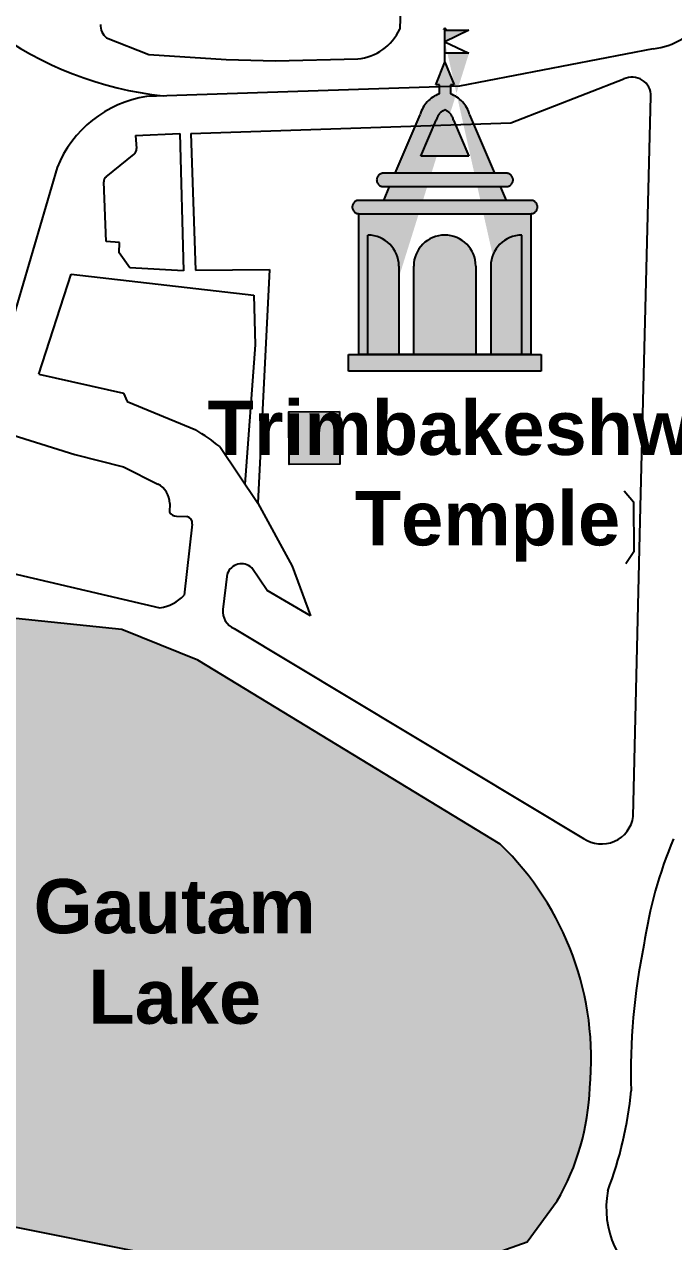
# Model space of a CAD drawing. Header units: metres. Extents: x 125.25 to 127.94, y 109.47 to 110.92.
# Drawn here: x 125.6815 to 125.7413, y 109.7253 to 109.8375 of the extents above; entities that cross this region are included whole.
import ezdxf

# ---------------------------------------------------------------- set-up
doc = ezdxf.new("R2010")
doc.units = ezdxf.units.M
doc.linetypes.add('DASHED2', pattern=[0.375, 0.25, -0.125])
doc.linetypes.add('DASHEDX2', pattern=[38.099999999999994, 25.4, -12.7])
doc.styles.get("Standard").update_dxf_attribs({"font": 'arial.ttf'})
pattern_1 = [(0, (0, 0), (0, 6.985), [5.08, -1.905]), (90, (0, 0), (-6.985, 4.277078946022131e-16), [5.08, -1.905])]

# ---------------------------------------------------------------- blocks, each defined once
blk = doc.blocks.new('A$C1FD412FA')
at = {"linetype": 'DASHEDX2', "transparency": 33554687}
h = blk.add_hatch(color=20, dxfattribs=at)
h.dxf.hatch_style = 1
h.paths.add_polyline_path([(0.001519389059609466, 0.00250000081275914), (0.001519389059609466, 0.02323654862931335), (0.02687198165776294, 0.02323654862931335), (0.02687198165776294, 0.00250000081275914)])
edge = h.paths.add_edge_path(flags=17)
edge.add_line((0.01418034811510874, 0.002500000814759419), (0.009599454093236242, 0.002500000814759419))
edge.add_line((0.009599454093236242, 0.002500000814759419), (0.009599454093236238, 0.01549868106222179))
edge.add_arc((0.01418034811510874, 0.01549868106222178), 0.004580894021872504, 90, 180, ccw=False)
edge.add_arc((0.01418034811510874, 0.01549868106879625), 0.004580894021872506, 0, 90, ccw=False)
edge.add_line((0.01876124213698125, 0.01549868106879625), (0.01876124213698125, 0.002500000821333883))
edge.add_line((0.01876124213698125, 0.002500000821333884), (0.01418034811510874, 0.002500000814759419))
edge = h.paths.add_edge_path(flags=16)
edge.add_line((0.02097350630176973, 0.01549868106022151), (0.02097350630176973, 0.00250000081275914))
edge.add_line((0.02097350630176973, 0.00250000081275914), (0.02555440032364224, 0.00250000081275914))
edge.add_line((0.02555440032364224, 0.00250000081275914), (0.02555440032364224, 0.02007957508209401))
edge.add_arc((0.02555440032364224, 0.01549868106022151), 0.004580894021872506, 90, 180)
edge = h.paths.add_edge_path(flags=16)
edge.add_line((0.007417864414905884, 0.01549868106022151), (0.00741786441490588, 0.00250000081275914))
edge.add_line((0.00741786441490588, 0.00250000081275914), (0.002836970393033378, 0.00250000081275914))
edge.add_line((0.002836970393033378, 0.00250000081275914), (0.002836970393033378, 0.02007957508209401))
edge.add_arc((0.002836970393033378, 0.01549868106022151), 0.004580894021872506, 0, 90, ccw=False)
h.paths.add_polyline_path([(0.006043920270940362, 0.02723030957952233), (0.02234745044643205, 0.02723030957952233), (0.02321166111357797, 0.02519915127393801), (0.005179709603794436, 0.02519915127393801)], flags=17)
edge = h.paths.add_edge_path(flags=17)
edge.add_line((0.006878962097175645, 0.02919291222414699), (0.01054483323628119, 0.03780882602198687))
edge.add_arc((0.01488446046804584, 0.03666003828342898), 0.004489106568008189, 109.4557456615882, 165.1727441565995, ccw=False)
edge.add_line((0.01338923478422771, 0.04089281254310606), (0.01338923478422771, 0.04224399934085454))
edge.add_line((0.01338923478422771, 0.04224399934085454), (0.01284668220392859, 0.04224399934085454))
edge.add_line((0.01284668220392859, 0.04224399934085454), (0.01419568535868621, 0.04557813514844611))
edge.add_line((0.01419568535868621, 0.04557813514844611), (0.01554468851344382, 0.04224399934085454))
edge.add_line((0.01554468851344382, 0.04224399934085454), (0.0150021359331447, 0.04224399934085454))
edge.add_line((0.0150021359331447, 0.04224399934085454), (0.0150021359331447, 0.04089281254310606))
edge.add_arc((0.01350691024932662, 0.03666003828342902), 0.004489106568008132, 14.82725584340011, 70.5442543384122, ccw=False)
edge.add_line((0.01784653748109122, 0.03780882602198687), (0.02151240862019677, 0.02919291222414699))
edge.add_line((0.02151240862019677, 0.02919291222414699), (0.006878962097175645, 0.02919291222414699))
edge = h.paths.add_edge_path(flags=16)
edge.add_line((0.01065953466664382, 0.03169291222414472), (0.01292983868617625, 0.03702881820255755))
edge.add_arc((0.0148844604680402, 0.03666003828342684), 0.00198910656800762, 110.25956097325701, 169.315558699735, ccw=False)
edge.add_arc((0.01350691024933221, 0.03666003828342684), 0.00198910656800762, 10.684441300265007, 69.74043902674299, ccw=False)
edge.add_line((0.01546153203119616, 0.03702881820255755), (0.01773183605072859, 0.03169291222414472))
edge.add_line((0.01773183605072859, 0.03169291222414472), (0.01065953466664382, 0.03169291222414472))
h.paths.add_polyline_path([(0.01775242509586406, 0.04689883164952846), (0.01419568535868621, 0.04689883164952846), (0.01419568535868621, 0.05026483868681453), (0.01775242509586406, 0.05026483868681453), (0.01419568535868621, 0.0485818351681786)])
edge = h.paths.add_edge_path()
edge.add_arc((0.01364755439445476, 0.05082714651949936), 0.0005867855873629956, 309.6688241445029, 339.0872058028399)
edge.add_arc((0.01474381632291765, 0.05082714651949936), 0.0005867855873629956, 200.91279419716, 230.331175855497)
edge.add_line((0.01436924228525527, 0.05037547006909904), (0.01419568535868621, 0.05037547006909904))
edge.add_line((0.01419568535868621, 0.05037547006909904), (0.01402212843211714, 0.05037547006909904))
edge = h.paths.add_edge_path()
edge.add_line((0.003863340516687686, 0.00250000081275914), (0.02452803020815963, 0.002500000829934122))
edge.add_line((0.01419568535868621, 0.0485818351681786), (0.01775242509586406, 0.04689883164952846))
h = blk.add_hatch(dxfattribs=at)
h.set_pattern_fill('ANGLE', color=20)
h.set_pattern_definition(pattern_1)
h.paths.add_polyline_path([(0.001519389059609466, 0.00250000081275914), (0.001519389059609466, 0.02323654862931335), (0.02687198165776294, 0.02323654862931335), (0.02687198165776294, 0.00250000081275914)])
h.paths.add_polyline_path([(0.006043920270940362, 0.02723030957952233), (0.02234745044643205, 0.02723030957952233), (0.02321166111357797, 0.02519915127393801), (0.005179709603794436, 0.02519915127393801)])
edge = h.paths.add_edge_path()
edge.add_line((0.006878962097175645, 0.02919291222414699), (0.01054483323628119, 0.03780882602198687))
edge.add_arc((0.01488446046804584, 0.03666003828342898), 0.004489106568008189, 109.4557456615882, 165.1727441565995, ccw=False)
edge.add_line((0.01338923478422771, 0.04089281254310606), (0.01338923478422771, 0.04224399934085454))
edge.add_line((0.01338923478422771, 0.04224399934085454), (0.01284668220392859, 0.04224399934085454))
edge.add_line((0.01284668220392859, 0.04224399934085454), (0.01419568535868621, 0.04557813514844611))
edge.add_line((0.01419568535868621, 0.04557813514844611), (0.01554468851344382, 0.04224399934085454))
edge.add_line((0.01554468851344382, 0.04224399934085454), (0.0150021359331447, 0.04224399934085454))
edge.add_line((0.0150021359331447, 0.04224399934085454), (0.0150021359331447, 0.04089281254310606))
edge.add_arc((0.01350691024932662, 0.03666003828342902), 0.004489106568008132, 14.82725584340011, 70.5442543384122, ccw=False)
edge.add_line((0.01784653748109122, 0.03780882602198687), (0.02151240862019677, 0.02919291222414699))
edge.add_line((0.02151240862019677, 0.02919291222414699), (0.006878962097175645, 0.02919291222414699))
h.paths.add_polyline_path([(0.01775242509586406, 0.04689883164952846), (0.01419568535868621, 0.04689883164952846), (0.01419568535868621, 0.05026483868681453), (0.01775242509586406, 0.05026483868681453), (0.01419568535868621, 0.0485818351681786)])
h = blk.add_hatch(dxfattribs=at)
h.set_pattern_fill('ANGLE', color=20)
h.set_pattern_definition(pattern_1)
h.paths.add_polyline_path([(0.001519389059609466, 0.00250000081275914), (0.001519389059609466, 0.02323654862931335), (0.02687198165776294, 0.02323654862931335), (0.02687198165776294, 0.00250000081275914)])
edge = h.paths.add_edge_path()
edge.add_line((0.006878962097175645, 0.02919291222414699), (0.01054483323628119, 0.03780882602198687))
edge.add_arc((0.01488446046804584, 0.03666003828342898), 0.004489106568008189, 109.4557456615882, 165.1727441565995, ccw=False)
edge.add_line((0.01338923478422771, 0.04089281254310606), (0.01338923478422771, 0.04224399934085454))
edge.add_line((0.01338923478422771, 0.04224399934085454), (0.01284668220392859, 0.04224399934085454))
edge.add_line((0.01284668220392859, 0.04224399934085454), (0.01419568535868621, 0.04557813514844611))
edge.add_line((0.01419568535868621, 0.04557813514844611), (0.01554468851344382, 0.04224399934085454))
edge.add_line((0.01554468851344382, 0.04224399934085454), (0.0150021359331447, 0.04224399934085454))
edge.add_line((0.0150021359331447, 0.04224399934085454), (0.0150021359331447, 0.04089281254310606))
edge.add_arc((0.01350691024932662, 0.03666003828342902), 0.004489106568008132, 14.82725584340011, 70.5442543384122, ccw=False)
edge.add_line((0.01784653748109122, 0.03780882602198687), (0.02151240862019677, 0.02919291222414699))
edge.add_line((0.02151240862019677, 0.02919291222414699), (0.006878962097175645, 0.02919291222414699))
h.paths.add_polyline_path([(0.006043920270940362, 0.02723030957952233), (0.02234745044643205, 0.02723030957952233), (0.02321166111357797, 0.02519915127393801), (0.005179709603794436, 0.02519915127393801)])
edge = h.paths.add_edge_path(flags=16)
edge.add_line((0.007417864414905884, 0.01549868106022151), (0.00741786441490588, 0.00250000081275914))
edge.add_line((0.00741786441490588, 0.00250000081275914), (0.002836970393033378, 0.00250000081275914))
edge.add_line((0.002836970393033378, 0.00250000081275914), (0.002836970393033378, 0.02007957508209401))
edge.add_arc((0.002836970393033378, 0.01549868106022151), 0.004580894021872506, 0, 90, ccw=False)
edge = h.paths.add_edge_path(flags=17)
edge.add_line((0.01418034811510874, 0.002500000814759419), (0.009599454093236242, 0.002500000814759419))
edge.add_line((0.009599454093236242, 0.002500000814759419), (0.009599454093236238, 0.01549868106222179))
edge.add_arc((0.01418034811510874, 0.01549868106222178), 0.004580894021872504, 90, 180, ccw=False)
edge.add_arc((0.01418034811510874, 0.01549868106879625), 0.004580894021872506, 0, 90, ccw=False)
edge.add_line((0.01876124213698125, 0.01549868106879625), (0.01876124213698125, 0.002500000821333883))
edge.add_line((0.01876124213698125, 0.002500000821333884), (0.01418034811510874, 0.002500000814759419))
edge = h.paths.add_edge_path(flags=16)
edge.add_line((0.02097350630176973, 0.01549868106022151), (0.02097350630176973, 0.00250000081275914))
edge.add_line((0.02097350630176973, 0.00250000081275914), (0.02555440032364224, 0.00250000081275914))
edge.add_line((0.02555440032364224, 0.00250000081275914), (0.02555440032364224, 0.02007957508209401))
edge.add_arc((0.02555440032364224, 0.01549868106022151), 0.004580894021872506, 90, 180)
edge = h.paths.add_edge_path(flags=16)
edge.add_line((0.01065953466664382, 0.03169291222414472), (0.01292983868617625, 0.03702881820255755))
edge.add_arc((0.0148844604680402, 0.03666003828342684), 0.00198910656800762, 110.25956097325701, 169.315558699735, ccw=False)
edge.add_arc((0.01350691024933221, 0.03666003828342684), 0.00198910656800762, 10.684441300265007, 69.74043902674299, ccw=False)
edge.add_line((0.01546153203119616, 0.03702881820255755), (0.01773183605072859, 0.03169291222414472))
edge.add_line((0.01773183605072859, 0.03169291222414472), (0.01065953466664382, 0.03169291222414472))
h.paths.add_polyline_path([(0.01775242509586406, 0.04689883164952846), (0.01419568535868621, 0.04689883164952846), (0.01419568535868621, 0.05026483868681453), (0.01775242509586406, 0.05026483868681453), (0.01419568535868621, 0.0485818351681786)])
at = {"linetype": 'DASHEDX2', "true_color": 0xf53d00, "transparency": 33554687}
h = blk.add_hatch(dxfattribs=at)
h.set_pattern_fill('ANGLE', color=20)
h.set_pattern_definition(pattern_1)
h.paths.add_polyline_path([(0.01775242509586406, 0.04689883164952846), (0.01419568535868621, 0.04689883164952846), (0.01419568535868621, 0.05026483868681453), (0.01775242509586406, 0.05026483868681453), (0.01419568535868621, 0.0485818351681786)])
edge = h.paths.add_edge_path()
edge.add_line((0.006878962097175645, 0.02919291222414699), (0.01054483323628119, 0.03780882602198687))
edge.add_arc((0.01488446046804584, 0.03666003828342898), 0.004489106568008189, 109.4557456615882, 165.1727441565995, ccw=False)
edge.add_line((0.01338923478422771, 0.04089281254310606), (0.01338923478422771, 0.04224399934085454))
edge.add_line((0.01338923478422771, 0.04224399934085454), (0.01284668220392859, 0.04224399934085454))
edge.add_line((0.01284668220392859, 0.04224399934085454), (0.01419568535868621, 0.04557813514844611))
edge.add_line((0.01419568535868621, 0.04557813514844611), (0.01554468851344382, 0.04224399934085454))
edge.add_line((0.01554468851344382, 0.04224399934085454), (0.0150021359331447, 0.04224399934085454))
edge.add_line((0.0150021359331447, 0.04224399934085454), (0.0150021359331447, 0.04089281254310606))
edge.add_arc((0.01350691024932662, 0.03666003828342902), 0.004489106568008132, 14.82725584340011, 70.5442543384122, ccw=False)
edge.add_line((0.01784653748109122, 0.03780882602198687), (0.02151240862019677, 0.02919291222414699))
edge.add_line((0.02151240862019677, 0.02919291222414699), (0.006878962097175645, 0.02919291222414699))
edge = h.paths.add_edge_path(flags=16)
edge.add_line((0.01065953466664382, 0.03169291222414472), (0.01292983868617625, 0.03702881820255755))
edge.add_arc((0.0148844604680402, 0.03666003828342684), 0.00198910656800762, 110.25956097325701, 169.315558699735, ccw=False)
edge.add_arc((0.01350691024933221, 0.03666003828342684), 0.00198910656800762, 10.684441300265007, 69.74043902674299, ccw=False)
edge.add_line((0.01546153203119616, 0.03702881820255755), (0.01773183605072859, 0.03169291222414472))
edge.add_line((0.01773183605072859, 0.03169291222414472), (0.01065953466664382, 0.03169291222414472))
h.paths.add_polyline_path([(0.006043920270940362, 0.02723030957952233), (0.02234745044643205, 0.02723030957952233), (0.02321166111357797, 0.02519915127393801), (0.005179709603794436, 0.02519915127393801)])
h.paths.add_polyline_path([(0.001519389059609466, 0.00250000081275914), (0.001519389059609466, 0.02323654862931335), (0.02687198165776294, 0.02323654862931335), (0.02687198165776294, 0.00250000081275914)])
edge = h.paths.add_edge_path(flags=17)
edge.add_line((0.01418034811510874, 0.002500000814759419), (0.009599454093236242, 0.002500000814759419))
edge.add_line((0.009599454093236242, 0.002500000814759419), (0.009599454093236238, 0.01549868106222179))
edge.add_arc((0.01418034811510874, 0.01549868106222178), 0.004580894021872504, 90, 180, ccw=False)
edge.add_arc((0.01418034811510874, 0.01549868106879625), 0.004580894021872506, 0, 90, ccw=False)
edge.add_line((0.01876124213698125, 0.01549868106879625), (0.01876124213698125, 0.002500000821333883))
edge.add_line((0.01876124213698125, 0.002500000821333884), (0.01418034811510874, 0.002500000814759419))
edge = h.paths.add_edge_path(flags=16)
edge.add_line((0.02097350630176973, 0.01549868106022151), (0.02097350630176973, 0.00250000081275914))
edge.add_line((0.02097350630176973, 0.00250000081275914), (0.02555440032364224, 0.00250000081275914))
edge.add_line((0.02555440032364224, 0.00250000081275914), (0.02555440032364224, 0.02007957508209401))
edge.add_arc((0.02555440032364224, 0.01549868106022151), 0.004580894021872506, 90, 180)
edge = h.paths.add_edge_path(flags=16)
edge.add_line((0.007417864414905884, 0.01549868106022151), (0.00741786441490588, 0.00250000081275914))
edge.add_line((0.00741786441490588, 0.00250000081275914), (0.002836970393033378, 0.00250000081275914))
edge.add_line((0.002836970393033378, 0.00250000081275914), (0.002836970393033378, 0.02007957508209401))
edge.add_arc((0.002836970393033378, 0.01549868106022151), 0.004580894021872506, 0, 90, ccw=False)
edge = h.paths.add_edge_path(flags=17)
edge.add_line((0.003863340516687686, 0.00250000081275914), (0.02452803020815963, 0.002500000829934122))
at = {"linetype": 'DASHEDX2', "true_color": 0xeb7500, "transparency": 33554687}
h = blk.add_hatch(dxfattribs=at)
h.set_pattern_fill('ANGLE', color=30)
h.set_pattern_definition(pattern_1)
h.paths.add_polyline_path([(0.006043920270940362, 0.02723030957952233), (0.02234745044643205, 0.02723030957952233), (0.02321166111357797, 0.02519915127393801), (0.005179709603794436, 0.02519915127393801)])
edge = h.paths.add_edge_path()
edge.add_line((0.006878962097175645, 0.02919291222414699), (0.01054483323628119, 0.03780882602198687))
edge.add_arc((0.01488446046804584, 0.03666003828342898), 0.004489106568008189, 109.4557456615882, 165.1727441565995, ccw=False)
edge.add_line((0.01338923478422771, 0.04089281254310606), (0.01338923478422771, 0.04224399934085454))
edge.add_line((0.01338923478422771, 0.04224399934085454), (0.01284668220392859, 0.04224399934085454))
edge.add_line((0.01284668220392859, 0.04224399934085454), (0.01419568535868621, 0.04557813514844611))
edge.add_line((0.01419568535868621, 0.04557813514844611), (0.01554468851344382, 0.04224399934085454))
edge.add_line((0.01554468851344382, 0.04224399934085454), (0.0150021359331447, 0.04224399934085454))
edge.add_line((0.0150021359331447, 0.04224399934085454), (0.0150021359331447, 0.04089281254310606))
edge.add_arc((0.01350691024932662, 0.03666003828342902), 0.004489106568008132, 14.82725584340011, 70.5442543384122, ccw=False)
edge.add_line((0.01784653748109122, 0.03780882602198687), (0.02151240862019677, 0.02919291222414699))
edge.add_line((0.02151240862019677, 0.02919291222414699), (0.006878962097175645, 0.02919291222414699))
edge = h.paths.add_edge_path(flags=16)
edge.add_line((0.01065953466664382, 0.03169291222414472), (0.01292983868617625, 0.03702881820255755))
edge.add_arc((0.0148844604680402, 0.03666003828342684), 0.00198910656800762, 110.25956097325701, 169.315558699735, ccw=False)
edge.add_arc((0.01350691024933221, 0.03666003828342684), 0.00198910656800762, 10.684441300265007, 69.74043902674299, ccw=False)
edge.add_line((0.01546153203119616, 0.03702881820255755), (0.01773183605072859, 0.03169291222414472))
edge.add_line((0.01773183605072859, 0.03169291222414472), (0.01065953466664382, 0.03169291222414472))
h.paths.add_polyline_path([(0.01775242509586406, 0.04689883164952846), (0.01419568535868621, 0.04689883164952846), (0.01419568535868621, 0.05026483868681453), (0.01775242509586406, 0.05026483868681453), (0.01419568535868621, 0.0485818351681786)])
at = {"linetype": 'DASHEDX2', "true_color": 0xf8d731, "transparency": 33554687}
h = blk.add_hatch(dxfattribs=at)
h.set_pattern_fill('ANGLE', color=40)
h.set_pattern_definition(pattern_1)
edge = h.paths.add_edge_path()
edge.add_arc((0.01364755439445476, 0.05082714651949936), 0.0005867855873629956, 309.6688241445029, 339.0872058028399)
edge.add_arc((0.01474381632291765, 0.05082714651949936), 0.0005867855873629956, 200.91279419716, 230.331175855497)
edge.add_line((0.01436924228525527, 0.05037547006909904), (0.01419568535868621, 0.05037547006909904))
edge.add_line((0.01419568535868621, 0.05037547006909904), (0.01402212843211714, 0.05037547006909904))
h = blk.add_hatch(dxfattribs=at)
h.set_pattern_fill('ANGLE', color=40)
h.set_pattern_definition(pattern_1)
edge = h.paths.add_edge_path()
edge.add_arc((0.01364755439445476, 0.05082714651949936), 0.0005867855873629956, 309.6688241445029, 339.0872058028399)
edge.add_arc((0.01474381632291765, 0.05082714651949936), 0.0005867855873629956, 200.91279419716, 230.331175855497)
edge.add_line((0.01436924228525527, 0.05037547006909904), (0.01419568535868621, 0.05037547006909904))
edge.add_line((0.01419568535868621, 0.05037547006909904), (0.01402212843211714, 0.05037547006909904))
h = blk.add_hatch(dxfattribs=at)
h.set_pattern_fill('ANGLE', color=40)
h.set_pattern_definition(pattern_1)
edge = h.paths.add_edge_path()
edge.add_arc((0.01364755439445476, 0.05082714651949936), 0.0005867855873629956, 309.6688241445029, 339.0872058028399)
edge.add_arc((0.01474381632291765, 0.05082714651949936), 0.0005867855873629956, 200.91279419716, 230.331175855497)
edge.add_line((0.01436924228525527, 0.05037547006909904), (0.01419568535868621, 0.05037547006909904))
edge.add_line((0.01419568535868621, 0.05037547006909904), (0.01402212843211714, 0.05037547006909904))
h = blk.add_hatch(dxfattribs=at)
h.set_pattern_fill('ANGLE', color=40)
h.set_pattern_definition(pattern_1)
edge = h.paths.add_edge_path()
edge.add_arc((0.01364755439445476, 0.05082714651949936), 0.0005867855873629956, 309.6688241445029, 339.0872058028399)
edge.add_arc((0.01474381632291765, 0.05082714651949936), 0.0005867855873629956, 200.91279419716, 230.331175855497)
edge.add_line((0.01436924228525527, 0.05037547006909904), (0.01419568535868621, 0.05037547006909904))
edge.add_line((0.01419568535868621, 0.05037547006909904), (0.01402212843211714, 0.05037547006909904))
at = {"linetype": 'DASHEDX2', "true_color": 0xffffff, "transparency": 33554687}
h = blk.add_hatch(dxfattribs=at)
h.set_pattern_fill('ANGLE')
h.set_pattern_definition(pattern_1)
edge = h.paths.add_edge_path()
edge.add_line((0.007417864414905884, 0.01549868106022151), (0.00741786441490588, 0.00250000081275914))
edge.add_line((0.00741786441490588, 0.00250000081275914), (0.002836970393033378, 0.00250000081275914))
edge.add_line((0.002836970393033378, 0.00250000081275914), (0.002836970393033378, 0.02007957508209401))
edge.add_arc((0.002836970393033378, 0.01549868106022151), 0.004580894021872506, 0, 90, ccw=False)
edge = h.paths.add_edge_path()
edge.add_line((0.01418034811510874, 0.002500000814759419), (0.009599454093236242, 0.002500000814759419))
edge.add_line((0.009599454093236242, 0.002500000814759419), (0.009599454093236238, 0.01549868106222179))
edge.add_arc((0.01418034811510874, 0.01549868106222178), 0.004580894021872504, 90, 180, ccw=False)
edge.add_arc((0.01418034811510874, 0.01549868106879625), 0.004580894021872506, 0, 90, ccw=False)
edge.add_line((0.01876124213698125, 0.01549868106879625), (0.01876124213698125, 0.002500000821333883))
edge.add_line((0.01876124213698125, 0.002500000821333884), (0.01418034811510874, 0.002500000814759419))
edge = h.paths.add_edge_path()
edge.add_line((0.02097350630176973, 0.01549868106022151), (0.02097350630176973, 0.00250000081275914))
edge.add_line((0.02097350630176973, 0.00250000081275914), (0.02555440032364224, 0.00250000081275914))
edge.add_line((0.02555440032364224, 0.00250000081275914), (0.02555440032364224, 0.02007957508209401))
edge.add_arc((0.02555440032364224, 0.01549868106022151), 0.004580894021872506, 90, 180)
h.paths.add_polyline_path([(0, 8.127756245812634e-10), (0, 0.00250000081275914), (0.01419568535862936, 0.00250000081275914), (0.02839137071731557, 0.00250000081275914), (0.02839137071731557, 8.127756245812634e-10), (0.01419568535862936, 8.127614137265482e-10)])
edge = h.paths.add_edge_path()
edge.add_line((0.001519389059609466, 0.02323654862931335), (0.01419568535868621, 0.02323654862931335))
edge.add_line((0.01419568535868621, 0.02323654862931335), (0.02687198165776294, 0.02323654862931335))
edge.add_arc((0.02687198165776294, 0.02421784995162568), 0.0009813013223123335, 270, 450)
edge.add_line((0.02687198165776294, 0.02519915127393801), (0.01419568535868621, 0.02519915127393801))
edge.add_line((0.01419568535868621, 0.02519915127393801), (0.001519389059609466, 0.02519915127393801))
edge.add_arc((0.001519389059609466, 0.02421784995162568), 0.0009813013223123335, 90.00000000000001, 270)
edge = h.paths.add_edge_path()
edge.add_line((0.01419568535868621, 0.02919291222414699), (0.005118536370474658, 0.02919291222414699))
edge.add_arc((0.005118536370474658, 0.02821161090183466), 0.0009813013223123335, 90, 270)
edge.add_line((0.005118536370474658, 0.02723030957952233), (0.01419568535868621, 0.02723030957952233))
edge.add_line((0.01419568535868621, 0.02723030957952233), (0.02327283434689775, 0.02723030957952233))
edge.add_arc((0.02327283434689775, 0.02821161090183466), 0.0009813013223123335, 270, 450)
edge.add_line((0.02327283434689775, 0.02919291222414699), (0.01419568535868621, 0.02919291222414699))
edge = h.paths.add_edge_path()
edge.add_line((0.01065953466664382, 0.03169291222414472), (0.01292983868617625, 0.03702881820255755))
edge.add_arc((0.0148844604680402, 0.03666003828342684), 0.00198910656800762, 110.25956097325701, 169.315558699735, ccw=False)
edge.add_arc((0.01350691024933221, 0.03666003828342684), 0.00198910656800762, 10.684441300265007, 69.74043902674299, ccw=False)
edge.add_line((0.01546153203119616, 0.03702881820255755), (0.01773183605072859, 0.03169291222414472))
edge.add_line((0.01773183605072859, 0.03169291222414472), (0.01065953466664382, 0.03169291222414472))
h = blk.add_hatch(dxfattribs=at)
h.set_pattern_fill('ANGLE')
h.set_pattern_definition(pattern_1)
h.paths.add_polyline_path([(0, 8.127756245812634e-10), (0, 0.00250000081275914), (0.01419568535862936, 0.00250000081275914), (0.02839137071731557, 0.00250000081275914), (0.02839137071731557, 8.127756245812634e-10), (0.01419568535862936, 8.127614137265482e-10)])
edge = h.paths.add_edge_path()
edge.add_line((0.001519389059609466, 0.02323654862931335), (0.01419568535868621, 0.02323654862931335))
edge.add_line((0.01419568535868621, 0.02323654862931335), (0.02687198165776294, 0.02323654862931335))
edge.add_arc((0.02687198165776294, 0.02421784995162568), 0.0009813013223123335, 270, 450)
edge.add_line((0.02687198165776294, 0.02519915127393801), (0.01419568535868621, 0.02519915127393801))
edge.add_line((0.01419568535868621, 0.02519915127393801), (0.001519389059609466, 0.02519915127393801))
edge.add_arc((0.001519389059609466, 0.02421784995162568), 0.0009813013223123335, 90.00000000000001, 270)
edge = h.paths.add_edge_path()
edge.add_line((0.01419568535868621, 0.02919291222414699), (0.005118536370474658, 0.02919291222414699))
edge.add_arc((0.005118536370474658, 0.02821161090183466), 0.0009813013223123335, 90, 270)
edge.add_line((0.005118536370474658, 0.02723030957952233), (0.01419568535868621, 0.02723030957952233))
edge.add_line((0.01419568535868621, 0.02723030957952233), (0.02327283434689775, 0.02723030957952233))
edge.add_arc((0.02327283434689775, 0.02821161090183466), 0.0009813013223123335, 270, 450)
edge.add_line((0.02327283434689775, 0.02919291222414699), (0.01419568535868621, 0.02919291222414699))
edge = h.paths.add_edge_path()
edge.add_line((0.01418034811510874, 0.002500000814759419), (0.009599454093236242, 0.002500000814759419))
edge.add_line((0.009599454093236242, 0.002500000814759419), (0.009599454093236238, 0.01549868106222179))
edge.add_arc((0.01418034811510874, 0.01549868106222178), 0.004580894021872504, 90, 180, ccw=False)
edge.add_arc((0.01418034811510874, 0.01549868106879625), 0.004580894021872506, 0, 90, ccw=False)
edge.add_line((0.01876124213698125, 0.01549868106879625), (0.01876124213698125, 0.002500000821333883))
edge.add_line((0.01876124213698125, 0.002500000821333884), (0.01418034811510874, 0.002500000814759419))
edge = h.paths.add_edge_path()
edge.add_line((0.02097350630176973, 0.01549868106022151), (0.02097350630176973, 0.00250000081275914))
edge.add_line((0.02097350630176973, 0.00250000081275914), (0.02555440032364224, 0.00250000081275914))
edge.add_line((0.02555440032364224, 0.00250000081275914), (0.02555440032364224, 0.02007957508209401))
edge.add_arc((0.02555440032364224, 0.01549868106022151), 0.004580894021872506, 90, 180)
edge = h.paths.add_edge_path()
edge.add_line((0.007417864414905884, 0.01549868106022151), (0.00741786441490588, 0.00250000081275914))
edge.add_line((0.00741786441490588, 0.00250000081275914), (0.002836970393033378, 0.00250000081275914))
edge.add_line((0.002836970393033378, 0.00250000081275914), (0.002836970393033378, 0.02007957508209401))
edge.add_arc((0.002836970393033378, 0.01549868106022151), 0.004580894021872506, 0, 90, ccw=False)
edge = h.paths.add_edge_path()
edge.add_line((0.01065953466664382, 0.03169291222414472), (0.01292983868617625, 0.03702881820255755))
edge.add_arc((0.0148844604680402, 0.03666003828342684), 0.00198910656800762, 110.25956097325701, 169.315558699735, ccw=False)
edge.add_arc((0.01350691024933221, 0.03666003828342684), 0.00198910656800762, 10.684441300265007, 69.74043902674299, ccw=False)
edge.add_line((0.01546153203119616, 0.03702881820255755), (0.01773183605072859, 0.03169291222414472))
edge.add_line((0.01773183605072859, 0.03169291222414472), (0.01065953466664382, 0.03169291222414472))
edge = h.paths.add_edge_path()
edge.add_line((0.003863340516687686, 0.00250000081275914), (0.02452803020815963, 0.002500000829934122))
h = blk.add_hatch(dxfattribs=at)
h.set_pattern_fill('ANGLE')
h.set_pattern_definition(pattern_1)
edge = h.paths.add_edge_path()
edge.add_line((0.01065953466664382, 0.03169291222414472), (0.01292983868617625, 0.03702881820255755))
edge.add_arc((0.0148844604680402, 0.03666003828342684), 0.00198910656800762, 110.25956097325701, 169.315558699735, ccw=False)
edge.add_arc((0.01350691024933221, 0.03666003828342684), 0.00198910656800762, 10.684441300265007, 69.74043902674299, ccw=False)
edge.add_line((0.01546153203119616, 0.03702881820255755), (0.01773183605072859, 0.03169291222414472))
edge.add_line((0.01773183605072859, 0.03169291222414472), (0.01065953466664382, 0.03169291222414472))
edge = h.paths.add_edge_path()
edge.add_line((0.01419568535868621, 0.02919291222414699), (0.005118536370474658, 0.02919291222414699))
edge.add_arc((0.005118536370474658, 0.02821161090183466), 0.0009813013223123335, 90, 270)
edge.add_line((0.005118536370474658, 0.02723030957952233), (0.01419568535868621, 0.02723030957952233))
edge.add_line((0.01419568535868621, 0.02723030957952233), (0.02327283434689775, 0.02723030957952233))
edge.add_arc((0.02327283434689775, 0.02821161090183466), 0.0009813013223123335, 270, 450)
edge.add_line((0.02327283434689775, 0.02919291222414699), (0.01419568535868621, 0.02919291222414699))
edge = h.paths.add_edge_path()
edge.add_line((0.001519389059609466, 0.02323654862931335), (0.01419568535868621, 0.02323654862931335))
edge.add_line((0.01419568535868621, 0.02323654862931335), (0.02687198165776294, 0.02323654862931335))
edge.add_arc((0.02687198165776294, 0.02421784995162568), 0.0009813013223123335, 270, 450)
edge.add_line((0.02687198165776294, 0.02519915127393801), (0.01419568535868621, 0.02519915127393801))
edge.add_line((0.01419568535868621, 0.02519915127393801), (0.001519389059609466, 0.02519915127393801))
edge.add_arc((0.001519389059609466, 0.02421784995162568), 0.0009813013223123335, 90.00000000000001, 270)
edge = h.paths.add_edge_path()
edge.add_line((0.01418034811510874, 0.002500000814759419), (0.009599454093236242, 0.002500000814759419))
edge.add_line((0.009599454093236242, 0.002500000814759419), (0.009599454093236238, 0.01549868106222179))
edge.add_arc((0.01418034811510874, 0.01549868106222178), 0.004580894021872504, 90, 180, ccw=False)
edge.add_arc((0.01418034811510874, 0.01549868106879625), 0.004580894021872506, 0, 90, ccw=False)
edge.add_line((0.01876124213698125, 0.01549868106879625), (0.01876124213698125, 0.002500000821333883))
edge.add_line((0.01876124213698125, 0.002500000821333884), (0.01418034811510874, 0.002500000814759419))
edge = h.paths.add_edge_path()
edge.add_line((0.02097350630176973, 0.01549868106022151), (0.02097350630176973, 0.00250000081275914))
edge.add_line((0.02097350630176973, 0.00250000081275914), (0.02555440032364224, 0.00250000081275914))
edge.add_line((0.02555440032364224, 0.00250000081275914), (0.02555440032364224, 0.02007957508209401))
edge.add_arc((0.02555440032364224, 0.01549868106022151), 0.004580894021872506, 90, 180)
edge = h.paths.add_edge_path()
edge.add_line((0.007417864414905884, 0.01549868106022151), (0.00741786441490588, 0.00250000081275914))
edge.add_line((0.00741786441490588, 0.00250000081275914), (0.002836970393033378, 0.00250000081275914))
edge.add_line((0.002836970393033378, 0.00250000081275914), (0.002836970393033378, 0.02007957508209401))
edge.add_arc((0.002836970393033378, 0.01549868106022151), 0.004580894021872506, 0, 90, ccw=False)
h.paths.add_polyline_path([(0, 8.127756245812634e-10), (0, 0.00250000081275914), (0.01419568535862936, 0.00250000081275914), (0.02839137071731557, 0.00250000081275914), (0.02839137071731557, 8.127756245812634e-10), (0.01419568535862936, 8.127614137265482e-10)])
edge = h.paths.add_edge_path()
edge.add_line((0.003863340516687686, 0.00250000081275914), (0.02452803020815963, 0.002500000829934122))
h = blk.add_hatch(color=7, dxfattribs=at)
h.dxf.hatch_style = 1
edge = h.paths.add_edge_path()
edge.add_line((0.01418034811510874, 0.002500000814759419), (0.009599454093236242, 0.002500000814759419))
edge.add_line((0.009599454093236242, 0.002500000814759419), (0.009599454093236238, 0.01549868106222179))
edge.add_arc((0.01418034811510874, 0.01549868106222178), 0.004580894021872504, 90, 180, ccw=False)
edge.add_arc((0.01418034811510874, 0.01549868106879625), 0.004580894021872506, 0, 90, ccw=False)
edge.add_line((0.01876124213698125, 0.01549868106879625), (0.01876124213698125, 0.002500000821333883))
edge.add_line((0.01876124213698125, 0.002500000821333884), (0.01418034811510874, 0.002500000814759419))
edge = h.paths.add_edge_path()
edge.add_line((0.02097350630176973, 0.01549868106022151), (0.02097350630176973, 0.00250000081275914))
edge.add_line((0.02097350630176973, 0.00250000081275914), (0.02555440032364224, 0.00250000081275914))
edge.add_line((0.02555440032364224, 0.00250000081275914), (0.02555440032364224, 0.02007957508209401))
edge.add_arc((0.02555440032364224, 0.01549868106022151), 0.004580894021872506, 90, 180)
edge = h.paths.add_edge_path()
edge.add_line((0.007417864414905884, 0.01549868106022151), (0.00741786441490588, 0.00250000081275914))
edge.add_line((0.00741786441490588, 0.00250000081275914), (0.002836970393033378, 0.00250000081275914))
edge.add_line((0.002836970393033378, 0.00250000081275914), (0.002836970393033378, 0.02007957508209401))
edge.add_arc((0.002836970393033378, 0.01549868106022151), 0.004580894021872506, 0, 90, ccw=False)
edge = h.paths.add_edge_path()
edge.add_line((0.001519389059609466, 0.02323654862931335), (0.01419568535868621, 0.02323654862931335))
edge.add_line((0.01419568535868621, 0.02323654862931335), (0.02687198165776294, 0.02323654862931335))
edge.add_arc((0.02687198165776294, 0.02421784995162568), 0.0009813013223123335, 270, 450)
edge.add_line((0.02687198165776294, 0.02519915127393801), (0.01419568535868621, 0.02519915127393801))
edge.add_line((0.01419568535868621, 0.02519915127393801), (0.001519389059609466, 0.02519915127393801))
edge.add_arc((0.001519389059609466, 0.02421784995162568), 0.0009813013223123335, 90.00000000000001, 270)
edge = h.paths.add_edge_path()
edge.add_line((0.01419568535868621, 0.02919291222414699), (0.005118536370474658, 0.02919291222414699))
edge.add_arc((0.005118536370474658, 0.02821161090183466), 0.0009813013223123335, 90, 270)
edge.add_line((0.005118536370474658, 0.02723030957952233), (0.01419568535868621, 0.02723030957952233))
edge.add_line((0.01419568535868621, 0.02723030957952233), (0.02327283434689775, 0.02723030957952233))
edge.add_arc((0.02327283434689775, 0.02821161090183466), 0.0009813013223123335, 270, 450)
edge.add_line((0.02327283434689775, 0.02919291222414699), (0.01419568535868621, 0.02919291222414699))
edge = h.paths.add_edge_path()
edge.add_line((0.01065953466664382, 0.03169291222414472), (0.01292983868617625, 0.03702881820255755))
edge.add_arc((0.0148844604680402, 0.03666003828342684), 0.00198910656800762, 110.25956097325701, 169.315558699735, ccw=False)
edge.add_arc((0.01350691024933221, 0.03666003828342684), 0.00198910656800762, 10.684441300265007, 69.74043902674299, ccw=False)
edge.add_line((0.01546153203119616, 0.03702881820255755), (0.01773183605072859, 0.03169291222414472))
edge.add_line((0.01773183605072859, 0.03169291222414472), (0.01065953466664382, 0.03169291222414472))
h.paths.add_polyline_path([(0, 8.127756245812634e-10), (0, 0.00250000081275914), (0.01419568535862936, 0.00250000081275914), (0.02839137071731557, 0.00250000081275914), (0.02839137071731557, 8.127756245812634e-10), (0.01419568535862936, 8.127614137265482e-10)])
edge = h.paths.add_edge_path()
edge.add_line((0.003863340516687686, 0.00250000081275914), (0.02452803020815963, 0.002500000829934122))
h = blk.add_hatch(dxfattribs=at)
h.set_pattern_fill('ANGLE')
h.set_pattern_definition(pattern_1)
edge = h.paths.add_edge_path()
edge.add_line((0.001519389059609466, 0.02323654862931335), (0.01419568535868621, 0.02323654862931335))
edge.add_line((0.01419568535868621, 0.02323654862931335), (0.02687198165776294, 0.02323654862931335))
edge.add_arc((0.02687198165776294, 0.02421784995162568), 0.0009813013223123335, 270, 450)
edge.add_line((0.02687198165776294, 0.02519915127393801), (0.01419568535868621, 0.02519915127393801))
edge.add_line((0.01419568535868621, 0.02519915127393801), (0.001519389059609466, 0.02519915127393801))
edge.add_arc((0.001519389059609466, 0.02421784995162568), 0.0009813013223123335, 90.00000000000001, 270)
edge = h.paths.add_edge_path()
edge.add_line((0.01419568535868621, 0.02919291222414699), (0.005118536370474658, 0.02919291222414699))
edge.add_arc((0.005118536370474658, 0.02821161090183466), 0.0009813013223123335, 90, 270)
edge.add_line((0.005118536370474658, 0.02723030957952233), (0.01419568535868621, 0.02723030957952233))
edge.add_line((0.01419568535868621, 0.02723030957952233), (0.02327283434689775, 0.02723030957952233))
edge.add_arc((0.02327283434689775, 0.02821161090183466), 0.0009813013223123335, 270, 450)
edge.add_line((0.02327283434689775, 0.02919291222414699), (0.01419568535868621, 0.02919291222414699))
edge = h.paths.add_edge_path()
edge.add_line((0.01065953466664382, 0.03169291222414472), (0.01292983868617625, 0.03702881820255755))
edge.add_arc((0.0148844604680402, 0.03666003828342684), 0.00198910656800762, 110.25956097325701, 169.315558699735, ccw=False)
edge.add_arc((0.01350691024933221, 0.03666003828342684), 0.00198910656800762, 10.684441300265007, 69.74043902674299, ccw=False)
edge.add_line((0.01546153203119616, 0.03702881820255755), (0.01773183605072859, 0.03169291222414472))
edge.add_line((0.01773183605072859, 0.03169291222414472), (0.01065953466664382, 0.03169291222414472))
at = {"linetype": 'DASHEDX2', "true_color": 0xeb7500, "transparency": 33554687}
h = blk.add_hatch(dxfattribs=at)
h.set_pattern_fill('ANGLE', color=30)
h.set_pattern_definition(pattern_1)
h.paths.add_polyline_path([(0.001519389059609466, 0.00250000081275914), (0.001519389059609466, 0.02323654862931335), (0.02687198165776294, 0.02323654862931335), (0.02687198165776294, 0.00250000081275914)])
edge = h.paths.add_edge_path(flags=16)
edge.add_line((0.02097350630176973, 0.01549868106022151), (0.02097350630176973, 0.00250000081275914))
edge.add_line((0.02097350630176973, 0.00250000081275914), (0.02555440032364224, 0.00250000081275914))
edge.add_line((0.02555440032364224, 0.00250000081275914), (0.02555440032364224, 0.02007957508209401))
edge.add_arc((0.02555440032364224, 0.01549868106022151), 0.004580894021872506, 90, 180)
edge = h.paths.add_edge_path(flags=17)
edge.add_line((0.01418034811510874, 0.002500000814759419), (0.009599454093236242, 0.002500000814759419))
edge.add_line((0.009599454093236242, 0.002500000814759419), (0.009599454093236238, 0.01549868106222179))
edge.add_arc((0.01418034811510874, 0.01549868106222178), 0.004580894021872504, 90, 180, ccw=False)
edge.add_arc((0.01418034811510874, 0.01549868106879625), 0.004580894021872506, 0, 90, ccw=False)
edge.add_line((0.01876124213698125, 0.01549868106879625), (0.01876124213698125, 0.002500000821333883))
edge.add_line((0.01876124213698125, 0.002500000821333884), (0.01418034811510874, 0.002500000814759419))
edge = h.paths.add_edge_path(flags=16)
edge.add_line((0.007417864414905884, 0.01549868106022151), (0.00741786441490588, 0.00250000081275914))
edge.add_line((0.00741786441490588, 0.00250000081275914), (0.002836970393033378, 0.00250000081275914))
edge.add_line((0.002836970393033378, 0.00250000081275914), (0.002836970393033378, 0.02007957508209401))
edge.add_arc((0.002836970393033378, 0.01549868106022151), 0.004580894021872506, 0, 90, ccw=False)
at = {"linetype": 'DASHEDX2', "true_color": 0xffffff, "transparency": 33554687}
h = blk.add_hatch(dxfattribs=at)
h.set_pattern_fill('ANGLE')
h.set_pattern_definition(pattern_1)
edge = h.paths.add_edge_path()
edge.add_line((0.02097350630176973, 0.01549868106022151), (0.02097350630176973, 0.00250000081275914))
edge.add_line((0.02097350630176973, 0.00250000081275914), (0.02555440032364224, 0.00250000081275914))
edge.add_line((0.02555440032364224, 0.00250000081275914), (0.02555440032364224, 0.02007957508209401))
edge.add_arc((0.02555440032364224, 0.01549868106022151), 0.004580894021872506, 90, 180)
edge = h.paths.add_edge_path()
edge.add_line((0.007417864414905884, 0.01549868106022151), (0.00741786441490588, 0.00250000081275914))
edge.add_line((0.00741786441490588, 0.00250000081275914), (0.002836970393033378, 0.00250000081275914))
edge.add_line((0.002836970393033378, 0.00250000081275914), (0.002836970393033378, 0.02007957508209401))
edge.add_arc((0.002836970393033378, 0.01549868106022151), 0.004580894021872506, 0, 90, ccw=False)
edge = h.paths.add_edge_path()
edge.add_arc((0.01419568535955554, 0.01549868106022151), 0.005518931702033412, 359.8647249258087, 540)
edge.add_line((0.00867675365752213, 0.01549868106022151), (0.00867675365752213, 0.002500000816759699))
edge.add_line((0.00867675365752213, 0.002500000816759699), (0.01968394256192285, 0.00250000082590807))
edge.add_line((0.01968394256192285, 0.00250000082590807), (0.01971463244371371, 0.01549868106022151))
h = blk.add_hatch(dxfattribs=at)
h.set_pattern_fill('ANGLE')
h.set_pattern_definition(pattern_1)
edge = h.paths.add_edge_path()
edge.add_line((0.01418034811510874, 0.002500000814759419), (0.009599454093236242, 0.002500000814759419))
edge.add_line((0.009599454093236242, 0.002500000814759419), (0.009599454093236238, 0.01549868106222179))
edge.add_arc((0.01418034811510874, 0.01549868106222178), 0.004580894021872504, 90, 180, ccw=False)
edge.add_arc((0.01418034811510874, 0.01549868106879625), 0.004580894021872506, 0, 90, ccw=False)
edge.add_line((0.01876124213698125, 0.01549868106879625), (0.01876124213698125, 0.002500000821333883))
edge.add_line((0.01876124213698125, 0.002500000821333884), (0.01418034811510874, 0.002500000814759419))
h = blk.add_hatch(dxfattribs=at)
h.set_pattern_fill('ANGLE')
h.set_pattern_definition(pattern_1)
h.paths.add_polyline_path([(0, 8.127756245812634e-10), (0, 0.00250000081275914), (0.01419568535862936, 0.00250000081275914), (0.02839137071731557, 0.00250000081275914), (0.02839137071731557, 8.127756245812634e-10), (0.01419568535862936, 8.127614137265482e-10)])
edge = h.paths.add_edge_path()
edge.add_spline(control_points=[(0.004950988159720282, 0.019438618385621), (0.004950988159720282, 0.01493685879621864), (0.004950988159720282, 0.01043509920680208), (0.004950988159720282, 0.005933339617399724), (0.004950988159720282, 0.004788893349186196), (0.004950988159720282, 0.003644447080972668), (0.004950988159720282, 0.00250000081275914)], knot_values=[2, 2, 2, 2, 3, 3, 3, 3.254221987088711, 3.254221987088711, 3.254221987088711, 3.254221987088711], weights=[1, 1, 1, 1, 1, 1, 1], degree=3, periodic=0)
edge.add_spline(control_points=[(0.008963650856316008, 0.00250000081275914), (0.008963650856316008, 0.004202066662045922), (0.008963650856316008, 0.005904132511332705), (0.008963650856316008, 0.007606198360619487), (0.008963650856316008, 0.01021278413897164), (0.008963650856316008, 0.01281936991399846), (0.008963650856316008, 0.01542595568902527)], knot_values=[2.351377503015395, 2.351377503015395, 2.351377503015395, 2.351377503015395, 3.00436420440176, 3.00436420440176, 3.00436420440176, 4.00436420440176, 4.00436420440176, 4.00436420440176, 4.00436420440176], weights=[1, 1, 1, 1, 1, 1, 1], degree=3, periodic=0)
edge.add_spline(control_points=[(0.008963650856316008, 0.01542595568902527), (0.008963650856316008, 0.01777651907548261), (0.00730155154616341, 0.01943861838563521), (0.004950988159720282, 0.019438618385621)], knot_values=[4.00436420440176, 4.00436420440176, 4.00436420440176, 4.00436420440176, 5.575160531196657, 5.575160531196657, 5.575160531196657, 5.575160531196657], weights=[1, 0.8047378541243649, 0.8047378541243649, 0.9999999999999999], degree=3, periodic=0)
at = {"color": 18, "linetype": 'DASHEDX2', "true_color": 0x000000}
for p, q in [((0.01419568535868621, 0.04557813514844611), (0.01419568535868621, 0.05037547006909904)), ((0.01419568535868621, 0.0485818351681786), (0.01775242509586406, 0.04689883164952846)), ((0.003863340516687686, 0.00250000081275914), (0.02452803020815963, 0.002500000829934122))]:
    blk.add_line(p, q, dxfattribs=at)
for points in [[(0.01402212843211714, 0.05037547006909904, 0.1290715796649487), (0.01419568535868621, 0.05061769539969418, 0.1290715796649486), (0.01436924228525527, 0.05037547006909904), (0.01419568535868621, 0.05037547006909904)], [(0.006878962097175645, 0.02919291222414699), (0.01054483323628119, 0.03780882602198687, -0.2480168165024805), (0.01338923478422771, 0.04089281254310606), (0.01338923478422771, 0.04224399934085454), (0.01284668220392859, 0.04224399934085454), (0.01419568535868621, 0.04557813514844611), (0.01554468851344382, 0.04224399934085454), (0.0150021359331447, 0.04224399934085454), (0.0150021359331447, 0.04089281254310606, -0.248016816502484), (0.01784653748109122, 0.03780882602198687), (0.02151240862019677, 0.02919291222414699)], [(0.01065953466664382, 0.03169291222414472), (0.01292983868617625, 0.03702881820255755, -0.2635393176661701), (0.01419568535868621, 0.03852608592151796, -0.2635393176661701), (0.01546153203119616, 0.03702881820255755), (0.01773183605072859, 0.03169291222414472)], [(0.01419568535868621, 0.02919291222414699), (0.005118536370474658, 0.02919291222414699, 0.9999999999999999), (0.005118536370474658, 0.02723030957952233), (0.01419568535868621, 0.02723030957952233), (0.02327283434689775, 0.02723030957952233, 0.9999999999999999), (0.02327283434689775, 0.02919291222414699)], [(0.001519389059609466, 0.02323654862931335), (0.01419568535868621, 0.02323654862931335), (0.02687198165776294, 0.02323654862931335, 0.9999999999999999), (0.02687198165776294, 0.02519915127393801), (0.01419568535868621, 0.02519915127393801), (0.001519389059609466, 0.02519915127393801, 0.9999999999999999)], [(0.007417864414905884, 0.01549868106022151), (0.00741786441490588, 0.00250000081275914), (0.002836970393033378, 0.00250000081275914), (0.002836970393033378, 0.02007957508209401, -0.414213562373095)], [(0.01418034811510874, 0.002500000814759419), (0.009599454093236242, 0.002500000814759419), (0.009599454093236238, 0.01549868106222179, -0.414213562373095), (0.01418034811510874, 0.02007957508409429), (0.01418034811510874, 0.02007957509066876, -0.414213562373095), (0.01876124213698125, 0.01549868106879625), (0.01876124213698125, 0.002500000821333884)], [(0.02097350630176973, 0.01549868106022151), (0.02097350630176973, 0.00250000081275914), (0.02555440032364224, 0.00250000081275914), (0.02555440032364224, 0.02007957508209401, 0.414213562373095)]]:
    blk.add_lwpolyline(points, format="xyb", close=True, dxfattribs=at)
for points in [[(0.01775242509586406, 0.04689883164952846), (0.01419568535868621, 0.04689883164952846), (0.01419568535868621, 0.05026483868681453), (0.01775242509586406, 0.05026483868681453), (0.01419568535868621, 0.0485818351681786)], [(0.006043920270940362, 0.02723030957952233), (0.02234745044643205, 0.02723030957952233), (0.02321166111357797, 0.02519915127393801), (0.005179709603794436, 0.02519915127393801)], [(0.001519389059609466, 0.00250000081275914), (0.001519389059609466, 0.02323654862931335), (0.02687198165776294, 0.02323654862931335), (0.02687198165776294, 0.00250000081275914)], [(0, 8.127756245812634e-10), (0, 0.00250000081275914), (0.01419568535862936, 0.00250000081275914), (0.02839137071731557, 0.00250000081275914), (0.02839137071731557, 8.127756245812634e-10), (0.01419568535862936, 8.127614137265482e-10)]]:
    blk.add_lwpolyline(points, close=True, dxfattribs=at)

msp = doc.modelspace()

# ---------------------------------------------------------------- hatches: boundary and pattern name
at = {"transparency": 33554508}
h = msp.add_hatch(color=4, dxfattribs=at)
h.dxf.hatch_style = 1
h.paths.add_polyline_path([(125.7105056214051, 109.8018200140874), (125.7105369887018, 109.7969547024361), (125.7058737520969, 109.7969246379434), (125.7058423848001, 109.8017899495948)])
h = msp.add_hatch(color=4, dxfattribs=at)
h.dxf.hatch_style = 1
edge = h.paths.add_edge_path()
edge.add_line((125.6722937808253, 109.7283502858188), (125.6944776624943, 109.7238973202716))
edge.add_line((125.6944776624943, 109.7238973202716), (125.716281850465, 109.7212122584917))
edge.add_line((125.716281850465, 109.7212122584917), (125.7277892900131, 109.7253090485739))
edge.add_line((125.7277892900131, 109.7253090485739), (125.7305778213065, 109.7290786481915))
edge.add_arc((125.711027697286, 109.7403396539597), 0.02256141839795885, 330.0577618579417, 357.8905584067455)
edge.add_arc((125.7061652751851, 109.7421642387179), 0.02753684632056761, 354.4670883574429, 405.954244828997)
edge.add_line((125.7253097883963, 109.7619573061706), (125.6974474376863, 109.7788949262209))
edge.add_line((125.6974474376863, 109.7788949262209), (125.6904362480646, 109.7817211245807))
edge.add_line((125.6904362480646, 109.7817211245807), (125.6806844754832, 109.7827440724837))
edge.add_line((125.6806844754832, 109.7827440724837), (125.6751351223664, 109.7820441615667))
edge.add_line((125.6751351223664, 109.7820441615667), (125.6653982451301, 109.7793252439585))
edge.add_arc((125.6654732097156, 109.7771433274326), 0.002183203933432162, 91.9677496748486, 154.8984583664535)
edge.add_line((125.6634961932709, 109.778069494476), (125.662336466242, 109.7662424425922))
edge.add_line((125.662336466242, 109.7662424425922), (125.662078182793, 109.7519909182241))
edge.add_line((125.662078182793, 109.7519909182241), (125.6626696162868, 109.7362603036369))
edge.add_line((125.6626696162868, 109.7362603036369), (125.6633466034139, 109.7341212187828))
edge.add_line((125.6633466034139, 109.7341212187828), (125.6722937808253, 109.7283502858188))

# ---------------------------------------------------------------- linework, layer by layer
at = {"color": 18, "true_color": 0x000000}
for p, q in [((125.7162666111166, 109.8433542175861), (125.7160542693151, 109.83704625797)), ((125.6890417043485, 109.8362350200425), (125.6929411141951, 109.834691787044)), ((125.6929411141951, 109.834691787044), (125.7000642826407, 109.8342481077165)), ((125.7000642826407, 109.8342481077165), (125.7046200222132, 109.8341323668371)), ((125.7046200222132, 109.8341323668371), (125.7121934738446, 109.8343070222697)), ((125.7263045656982, 109.8283999415358), (125.7367101569015, 109.8324480738442)), ((125.7382460458609, 109.7930285066046), (125.7392127124762, 109.8308368892218)), ((125.6968169426119, 109.8274302326608), (125.7263045656982, 109.8283999415358)), ((125.6917188072233, 109.8272548088219), (125.6958024824645, 109.8274333445786)), ((125.6917188072233, 109.8272548088219), (125.6918051749978, 109.8260366091341)), ((125.6958024824645, 109.8274333445786), (125.6961412168304, 109.8147631161255)), ((125.6968169426119, 109.8274302326608), (125.6972314551826, 109.8148254285152)), ((125.6889963704403, 109.8234459107108), (125.6915682312233, 109.8255174804774)), ((125.6890008998177, 109.8174787507753), (125.6887748322825, 109.8229574774604)), ((125.6902241126651, 109.8173924390913), (125.6890008998177, 109.8174787507753)), ((125.6901863181636, 109.8164170455819), (125.6902241126651, 109.8173924390913)), ((125.691195709995, 109.8150446540658), (125.6901863181636, 109.8164170455819)), ((125.6961412168304, 109.8147631161255), (125.691195709995, 109.8150446540658)), ((125.6972314551826, 109.8148254285152), (125.7040487415823, 109.8149099251266)), ((125.7040487415823, 109.8149099251266), (125.7029667822442, 109.7933533944032)), ((125.6827868748937, 109.8052640468497), (125.6857846118247, 109.8144788517469)), ((125.6857846118247, 109.8144788517469), (125.7026263221281, 109.8125346919134)), ((125.7026263221281, 109.8125346919134), (125.7027321834259, 109.8079429486151)), ((125.7027321834259, 109.8079429486151), (125.7017797468858, 109.7951257499938)), ((125.6827868748937, 109.8052640468497), (125.6906142239314, 109.8034899192469)), ((125.6906142239314, 109.8034899192469), (125.6909494723967, 109.802738262165)), ((125.6909494723967, 109.802738262165), (125.6972634876279, 109.800130480104)), ((125.6786029685428, 109.800215755333), (125.6861107155343, 109.797857204961)), ((125.6861107155343, 109.797857204961), (125.6906064379889, 109.7967219012509)), ((125.6994711749973, 109.7985726652558), (125.7029667822442, 109.7933533944032)), ((125.6906064379889, 109.7967219012509), (125.6937614279445, 109.795124957354)), ((125.7367408878675, 109.7944919504376), (125.7376079081789, 109.7934840898476)), ((125.7029667822442, 109.7933533944032), (125.7061592537385, 109.7875597717541)), ((125.7376079081789, 109.7934840898476), (125.7376256014178, 109.7888868196402)), ((125.6948581942221, 109.7933322172217), (125.6948549252354, 109.7925452224422)), ((125.7375763344047, 109.764496899193), (125.7382460458609, 109.7930285066046)), ((125.6954870141919, 109.7921687876007), (125.6964447309866, 109.79214964637)), ((125.6969244149921, 109.7914321514578), (125.6961896869025, 109.7848767011931)), ((125.7376256014178, 109.7888868196402), (125.7369001384852, 109.7877905463748)), ((125.6763067977784, 109.787862130697), (125.6939592666451, 109.7837229404148)), ((125.7001650125552, 109.7868582372279), (125.699750993056, 109.7835844102896)), ((125.7038371623216, 109.7853292516565), (125.7024151040709, 109.7874158653377)), ((125.7061592537385, 109.7875597717541), (125.7078333231105, 109.7829728150399)), ((125.7078333231105, 109.7829728150399), (125.7038371623216, 109.7853292516565)), ((125.7008034942406, 109.7818180637578), (125.7329920310873, 109.7624782141602))]:
    msp.add_line(p, q, dxfattribs=at)
at = {"color": 1, "linetype": 'DASHED2', "lineweight": 25, "ltscale": 0.015}
for points in [[(125.694269932951, 109.830893257541, -0.1338980960847453), (125.6784057743555, 109.8370652256072), (125.6660647344216, 109.8492568518154), (125.6598446034381, 109.8535314449879), (125.6449543840088, 109.8601275722823, 0.1216316610286449), (125.6394947010986, 109.8618853591253), (125.6208557739572, 109.8647548179938, 0.2240161457229056), (125.6145104200207, 109.8638441595239), (125.6048837729247, 109.8562719494521, 0.2109214825620365), (125.6004622749264, 109.8461197858809)], [(125.7441947983346, 109.8379317760239, -0.1913422465897674), (125.7394257422844, 109.8352160035205), (125.7215785617878, 109.8317904431435), (125.6927297986702, 109.8308426586511, 0.2644576085177032), (125.6844754497403, 109.8242800961607), (125.6792600837431, 109.8064709221178), (125.6782234755133, 109.8047755625424), (125.673041328773, 109.7980387249933, -0.1747566293742694), (125.6700600294688, 109.7959414582906), (125.657632484159, 109.7911705308129, 0.164142040988586), (125.6546789057914, 109.7867005224737), (125.6522373362774, 109.7773699843557), (125.6509918778801, 109.7751185181661), (125.6481543547762, 109.7720555460002), (125.6444974902253, 109.7676288696492), (125.6425351632458, 109.7660992509723), (125.6413832221593, 109.7590721319893), (125.6403994528442, 109.7522666841822), (125.6381478706473, 109.7396829129253), (125.6374263293529, 109.7377231807383), (125.6368527955, 109.7342289462823), (125.6357775040935, 109.72779867987), (125.6343332518932, 109.7247431569053)]]:
    msp.add_lwpolyline(points, format="xyb", dxfattribs=at)
at = {"color": 18, "true_color": 0x000000}
msp.add_lwpolyline([(125.7105056214051, 109.8018200140874), (125.7105369887018, 109.7969547024361), (125.7058737520969, 109.7969246379434), (125.7058423848001, 109.8017899495948)], close=True, dxfattribs=at)
msp.add_lwpolyline([(125.6722937808253, 109.7283502858188), (125.6944776624943, 109.7238973202716), (125.716281850465, 109.7212122584917), (125.7277892900131, 109.7253090485739), (125.7305778213065, 109.7290786481915, 0.1220440654960705), (125.733573826754, 109.7395092045982, 0.2285124323917877), (125.7253097883963, 109.7619573061706), (125.6974474376863, 109.7788949262209), (125.6904362480646, 109.7817211245807), (125.6806844754832, 109.7827440724837), (125.6751351223664, 109.7820441615667), (125.6653982451301, 109.7793252439585, 0.2817028074625699), (125.6634961932709, 109.778069494476), (125.662336466242, 109.7662424425922), (125.662078182793, 109.7519909182241), (125.6626696162868, 109.7362603036369), (125.6633466034139, 109.7341212187828)], format="xyb", close=True, dxfattribs=at)
for centre, radius, start, end in [((125.6898846264574, 109.8373601103842), 0.001405825721307867, 175.008459992073, 233.1593047327979), ((125.7117572582255, 109.8390122457846), 0.004725400765110876, 275.2966826504541, 335.4147449227468), ((125.7374724201959, 109.8308829249133), 0.00174090106143277, 358.4847166841288, 115.9671403994546), ((125.6911231374054, 109.8260342708009), 0.0006820416007745376, 310.7371947166853, 0.1964350684898281), ((125.6893015966733, 109.8230130115278), 0.0005296836377002275, 125.1866929918178, 186.0181696755249), ((125.6861204504767, 109.7819956692062), 0.02128470444364363, 51.15284486597812, 58.43111929098751), ((125.6928582114756, 109.7933405246682), 0.002, 359.7620085042198, 63.15308649204461), ((125.6954624369865, 109.7928464210477), 0.0006780789980905798, 206.371781044831, 272.0771601144351), ((125.696289772207, 109.7915269533202), 0.00064168439109968, 351.5040743435908, 76.02564768166336), ((125.7014741533857, 109.7863942071652), 0.001388946943981383, 47.35482195735644, 160.4829301871665), ((125.6934253024404, 109.7874879616305), 0.003802696743927969, 278.0719911952393, 316.6316160816622), ((125.7014593525209, 109.7834056123919), 0.001717690527841844, 174.0251428183803, 247.5531872408824), ((125.7346545139145, 109.7649174939209), 0.002951937482709473, 235.7237467637524, 351.8085688601755), ((125.7767554048141, 109.7472631502138), 0.03856604798019984, 156.8177005126255, 171.9890520544147), ((125.7946139777661, 109.7409590890036), 0.05725208500158283, 168.2297598871377, 181.7293631921723), ((125.7025567222217, 109.74253949579), 0.03498799664819564, 339.0187037629842, 354.5744586499417), ((125.7438533509687, 109.7284708077629), 0.008764916806398957, 169.8754299364223, 238.6646779371082)]:
    msp.add_arc(centre, radius, start, end, dxfattribs=at)

# ---------------------------------------------------------------- block references
at = {"color": 18, "linetype": 'DASHEDX2', "true_color": 0x000000, "xscale": 0.625, "yscale": 0.625, "zscale": 0.625}
msp.add_blockref('A$C1FD412FA', (125.7113450696373, 109.8055159674505), dxfattribs=at)

# ---------------------------------------------------------------- texts
at = {"color": 18, "true_color": 0x000000, "char_height": 0.005, "attachment_point": 1}
for s, insert in [('\\pi0.044345,t0.14934;{\\fArial|b1|i0|c0|p34;Trimbakeshwar\\P\\pi0.057914,t0.16291;Temple}', (125.6540055368341, 109.802808922491)), ('\\pi0.057328;{\\fArial|b1|i0|c0|p34;Gautam\\P\\pi0.062374;Lake}', (125.6249878730263, 109.7587364874789))]:
    msp.add_mtext_dynamic_manual_height_columns(s, width=0.1398733676870165, gutter_width=1.516051577029884, heights=[0], dxfattribs=dict(at, insert=insert))

doc.saveas('drawing.dxf')
